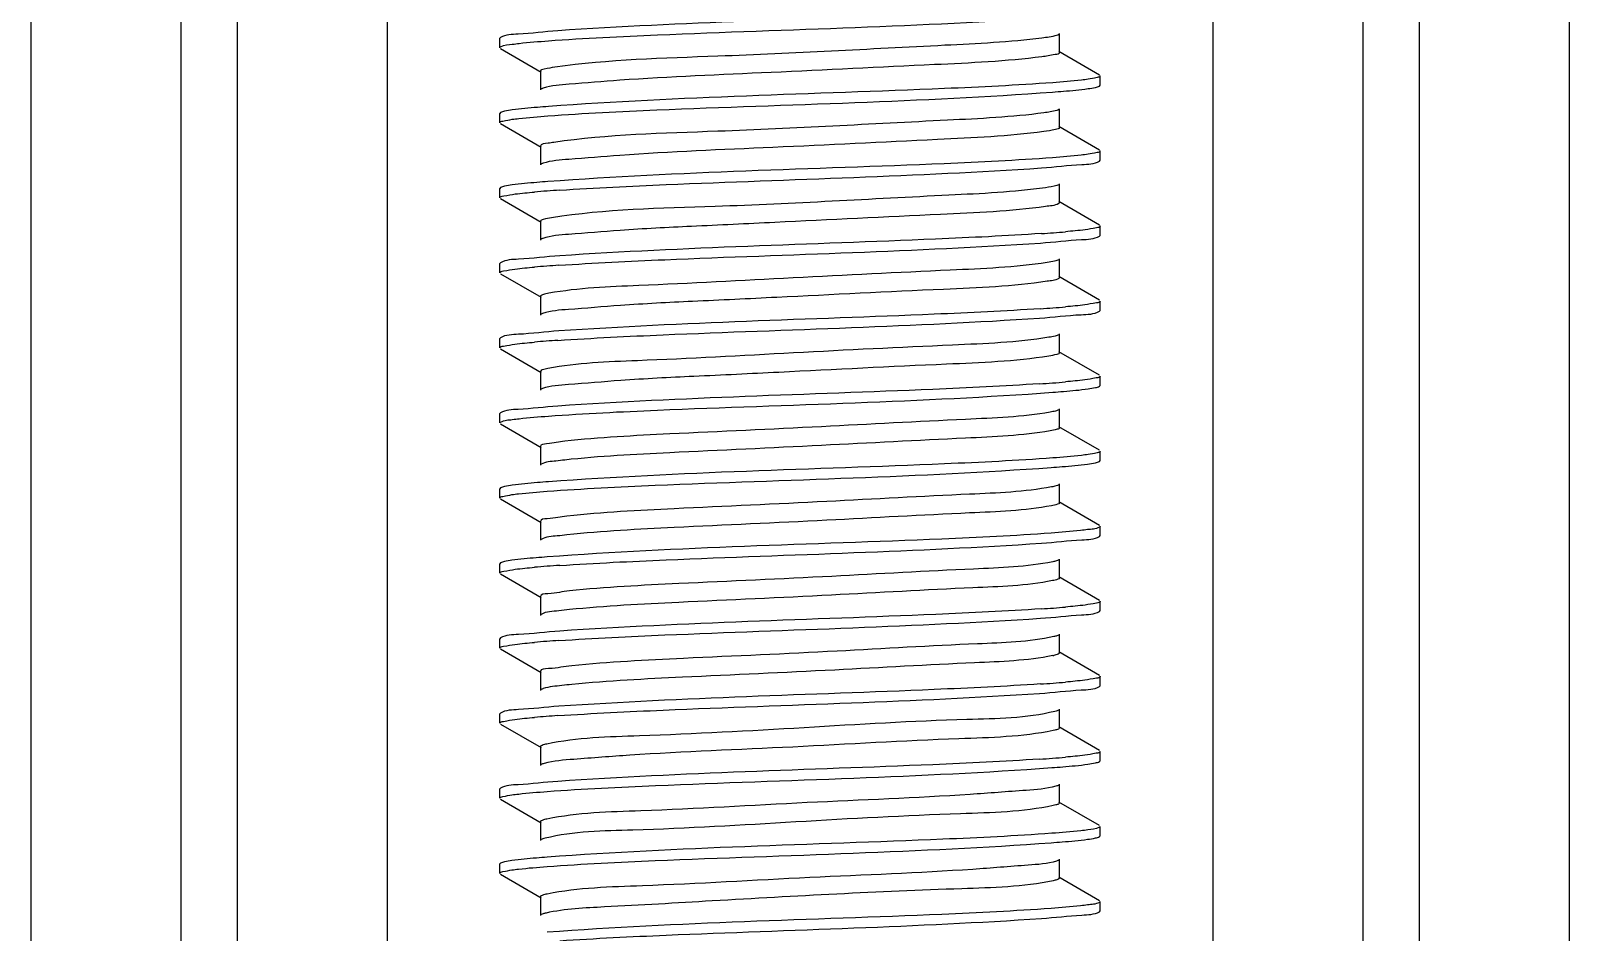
# Model space of a CAD drawing. Extents: x 27938 to 650306, y -92720 to 1524912.
# Drawn here: x 300564.7 to 301052.9, y 806131.7 to 806417.7 of the extents above; entities that cross this region are included whole.
import ezdxf

# ---------------------------------------------------------------- set-up
doc = ezdxf.new("R2010")
doc.units = 0
doc.header["$LTSCALE"] = 1000
doc.header["$MEASUREMENT"] = 0

msp = doc.modelspace()

# ---------------------------------------------------------------- linework, layer by layer
at = {"linetype": 'Continuous'}
for p, q in [((300564.69, 810344.87), (300564.69, 805603.84)), ((300612.32, 810344.87), (300612.32, 805603.84)), ((300630.18, 810344.87), (300630.18, 805603.84)), ((300677.8, 810344.87), (300677.8, 805603.84)), ((300939.75, 810344.87), (300939.75, 805603.84)), ((300987.37, 810344.87), (300987.37, 805603.84)), ((301005.23, 810344.87), (301005.23, 805603.84)), ((301052.86, 810344.87), (301052.86, 805603.84)), ((300713.75, 806415.58), (300713.52, 806415.32)), ((300713.52, 806412.34), (300713.52, 806415.32)), ((300713.52, 806412.34), (300713.52, 806415.32)), ((300891.14, 806410.86), (300891.14, 806416.81)), ((300713.75, 806412.08), (300726.67, 806404.6)), ((300903.8, 806403.68), (300890.88, 806411.16)), ((300726.41, 806404.9), (300726.41, 806398.95)), ((300903.8, 806400.18), (300904.03, 806400.44)), ((300904.03, 806400.44), (300904.03, 806403.41)), ((300904.03, 806400.44), (300904.03, 806403.41)), ((300713.75, 806391.77), (300713.52, 806391.51)), ((300713.52, 806388.53), (300713.52, 806391.51)), ((300713.52, 806388.53), (300713.52, 806391.51)), ((300891.14, 806387.04), (300891.14, 806393)), ((300713.75, 806388.27), (300726.67, 806380.79)), ((300903.8, 806379.86), (300890.88, 806387.34)), ((300726.41, 806381.09), (300726.41, 806375.14)), ((300903.8, 806376.36), (300904.03, 806376.63)), ((300904.03, 806376.63), (300904.03, 806379.6)), ((300904.03, 806376.63), (300904.03, 806379.6)), ((300713.75, 806367.96), (300713.52, 806367.7)), ((300713.52, 806364.72), (300713.52, 806367.7)), ((300713.52, 806364.72), (300713.52, 806367.7)), ((300891.14, 806363.23), (300891.14, 806369.18)), ((300713.75, 806364.46), (300726.67, 806356.98)), ((300903.8, 806356.05), (300890.88, 806363.53)), ((300726.41, 806357.28), (300726.41, 806351.32)), ((300903.8, 806352.55), (300904.03, 806352.81)), ((300904.03, 806352.81), (300904.03, 806355.79)), ((300904.03, 806352.81), (300904.03, 806355.79)), ((300713.75, 806344.14), (300713.52, 806343.88)), ((300713.52, 806340.91), (300713.52, 806343.88)), ((300713.52, 806340.91), (300713.52, 806343.88)), ((300891.14, 806339.42), (300891.14, 806345.37)), ((300713.75, 806340.65), (300726.67, 806333.16)), ((300903.8, 806332.24), (300890.88, 806339.72)), ((300726.41, 806333.46), (300726.41, 806327.51)), ((300727.12, 806328.01), (300726.67, 806327.81)), ((300903.8, 806328.74), (300904.03, 806329)), ((300904.03, 806329), (300904.03, 806331.98)), ((300904.03, 806329), (300904.03, 806331.98)), ((300713.75, 806320.33), (300713.52, 806320.07)), ((300713.52, 806317.09), (300713.52, 806320.07)), ((300713.52, 806317.09), (300713.52, 806320.07)), ((300891.14, 806315.61), (300891.14, 806321.56)), ((300713.75, 806316.83), (300726.67, 806309.35)), ((300903.8, 806308.42), (300890.88, 806315.91)), ((300726.41, 806309.65), (300726.41, 806303.7)), ((300904.03, 806305.19), (300904.03, 806308.16)), ((300904.03, 806305.19), (300904.03, 806308.16)), ((300727.08, 806304.18), (300726.67, 806304)), ((300903.8, 806304.93), (300904.03, 806305.19)), ((300713.75, 806296.52), (300713.52, 806296.26)), ((300713.52, 806293.28), (300713.52, 806296.26)), ((300713.52, 806293.28), (300713.52, 806296.26)), ((300713.75, 806293.02), (300726.67, 806285.54)), ((300891.14, 806291.79), (300891.14, 806297.75)), ((300903.8, 806284.61), (300890.88, 806292.09)), ((300726.41, 806285.84), (300726.41, 806279.89)), ((300904.03, 806281.37), (300904.03, 806284.35)), ((300904.03, 806281.37), (300904.03, 806284.35)), ((300903.8, 806281.11), (300904.03, 806281.37)), ((300891.14, 806267.98), (300891.14, 806273.93)), ((300713.75, 806272.71), (300713.52, 806272.44)), ((300713.52, 806269.47), (300713.52, 806272.44)), ((300713.52, 806269.47), (300713.52, 806272.44)), ((300713.75, 806269.21), (300726.67, 806261.72)), ((300903.8, 806260.8), (300890.88, 806268.28)), ((300726.41, 806262.03), (300726.41, 806256.07)), ((300904.03, 806257.56), (300904.03, 806260.54)), ((300904.03, 806257.56), (300904.03, 806260.54)), ((300903.8, 806257.3), (300904.03, 806257.56)), ((300891.14, 806244.17), (300891.14, 806250.12)), ((300713.75, 806248.89), (300713.52, 806248.63)), ((300713.52, 806245.65), (300713.52, 806248.63)), ((300713.52, 806245.65), (300713.52, 806248.63)), ((300713.75, 806245.39), (300726.67, 806237.91)), ((300903.8, 806236.99), (300890.88, 806244.47)), ((300726.41, 806238.21), (300726.41, 806232.26)), ((300904.03, 806233.75), (300904.03, 806236.73)), ((300904.03, 806233.75), (300904.03, 806236.73)), ((300903.8, 806233.49), (300904.03, 806233.75)), ((300713.75, 806225.08), (300713.52, 806224.82)), ((300713.52, 806221.84), (300713.52, 806224.82)), ((300713.52, 806221.84), (300713.52, 806224.82)), ((300891.14, 806220.35), (300891.14, 806226.31)), ((300713.75, 806221.58), (300726.67, 806214.1)), ((300903.8, 806213.17), (300890.88, 806220.66)), ((300726.41, 806214.4), (300726.41, 806208.45)), ((300904.03, 806209.94), (300904.03, 806212.91)), ((300904.03, 806209.94), (300904.03, 806212.91)), ((300903.8, 806209.67), (300904.03, 806209.94)), ((300713.75, 806201.27), (300713.52, 806201.01)), ((300713.52, 806198.03), (300713.52, 806201.01)), ((300713.52, 806198.03), (300713.52, 806201.01)), ((300891.14, 806196.54), (300891.14, 806202.49)), ((300713.75, 806197.77), (300726.67, 806190.29)), ((300889.67, 806195.82), (300889.07, 806195.69)), ((300903.8, 806189.36), (300890.88, 806196.84)), ((300726.41, 806190.59), (300726.41, 806184.63)), ((300903.8, 806185.86), (300904.03, 806186.12)), ((300904.03, 806186.12), (300904.03, 806189.1)), ((300904.03, 806186.12), (300904.03, 806189.1)), ((300713.75, 806177.45), (300713.52, 806177.19)), ((300713.52, 806174.22), (300713.52, 806177.19)), ((300713.52, 806174.22), (300713.52, 806177.19)), ((300891.14, 806172.73), (300891.14, 806178.68)), ((300713.75, 806173.96), (300726.67, 806166.47)), ((300889.96, 806172.09), (300889.12, 806171.89)), ((300903.8, 806165.55), (300890.88, 806173.03)), ((300726.41, 806166.78), (300726.41, 806160.82)), ((300903.8, 806162.05), (300904.03, 806162.31)), ((300904.03, 806162.31), (300904.03, 806165.29)), ((300904.03, 806162.31), (300904.03, 806165.29)), ((300713.75, 806153.64), (300713.52, 806153.38)), ((300713.52, 806150.4), (300713.52, 806153.38)), ((300713.52, 806150.4), (300713.52, 806153.38)), ((300891.14, 806148.92), (300891.14, 806154.87)), ((300713.75, 806150.14), (300726.67, 806142.66)), ((300903.8, 806141.73), (300890.88, 806149.22)), ((300726.41, 806142.96), (300726.41, 806137.01)), ((300903.8, 806138.24), (300904.03, 806138.5)), ((300904.03, 806138.5), (300904.03, 806141.47)), ((300904.03, 806138.5), (300904.03, 806141.47))]:
    msp.add_line(p, q, dxfattribs=at)
for centre, radius, start, end in [((300760.3, 805940.44), 427.62, 93.719, 94.7992), ((300857.77, 806773.47), 421, 273.7601, 274.8008), ((300759.89, 805921.85), 422.38, 93.7519, 94.8), ((300857.36, 806754.82), 426.18, 273.7273, 274.8001), ((300759.46, 805903.45), 416.95, 93.7864, 94.801), ((300856.98, 806735.88), 431.07, 273.6966, 274.7995), ((300760.31, 805821.21), 427.78, 93.7179, 94.7992), ((300857.79, 806654.24), 420.83, 273.7612, 274.8008), ((300759.9, 805802.61), 422.56, 93.7508, 94.8), ((300885.04, 806239.01), 19.92, 281.4492, 282.4619), ((300857.38, 806635.59), 426.01, 273.7284, 274.8001), ((300759.47, 805784.21), 417.13, 93.7852, 94.8009), ((300856.99, 806616.66), 430.91, 273.6976, 274.7995)]:
    msp.add_arc(centre, radius, start, end, dxfattribs=at)
for points, knots in [([(300884.76, 806424.77), (300873.48, 806424.03), (300822.53, 806421.59), (300771.52, 806420.38), (300731.91, 806417.72)], [0, 0, 0, 0, 0.221727, 1, 1, 1, 1]), ([(300728.96, 806414.53), (300740.48, 806415.37), (300793.82, 806417.97), (300847.23, 806419.01), (300888.97, 806422.09)], [0, 0, 0, 0, 0.216168, 1, 1, 1, 1]), ([(300731.91, 806417.72), (300727.71, 806417.43), (300721.81, 806416.62), (300715.39, 806416.52), (300713.75, 806415.58)], [0, 0, 0, 0, 0.690699, 1, 1, 1, 1]), ([(300885.56, 806415.41), (300875.33, 806414.11), (300840.99, 806412.47), (300789.53, 806409.57), (300748.12, 806408.57), (300731.01, 806406.18)], [0, 0, 0, 0, 0.199783, 0.665188, 1, 1, 1, 1]), ([(300890.88, 806416.51), (300890.66, 806416.38), (300888.92, 806415.81), (300887.11, 806415.6), (300885.56, 806415.41)], [0, 0, 0, 0, 0.137062, 1, 1, 1, 1]), ([(300713.52, 806412.34), (300713.52, 806412.47), (300714.94, 806413.36), (300716.23, 806413.27), (300717.48, 806413.44)], [0, 0, 0, 0, 0.088884, 1, 1, 1, 1]), ([(300717.48, 806413.44), (300718.21, 806413.54), (300722.03, 806414.01), (300725.86, 806414.31), (300728.96, 806414.53)], [0, 0, 0, 0, 0.191575, 1, 1, 1, 1]), ([(300891.14, 806410.86), (300891.14, 806410.33), (300888.35, 806410.02), (300886.96, 806409.63), (300885.56, 806409.45)], [0, 0, 0, 0, 0.271371, 1, 1, 1, 1]), ([(300731.01, 806406.18), (300729.86, 806406.01), (300728.67, 806405.71), (300726.41, 806405.34), (300726.41, 806404.9)], [0, 0, 0, 0, 0.725335, 1, 1, 1, 1]), ([(300885.56, 806409.45), (300874.24, 806408.01), (300845.52, 806406.74), (300800.89, 806404.42), (300762.14, 806402.95), (300738.15, 806400.93), (300729.94, 806400.34), (300727.3, 806399.51)], [0, 0, 0, 0, 0.215732, 0.542961, 0.846149, 0.947566, 1, 1, 1, 1]), ([(300888.97, 806401.25), (300877.54, 806400.41), (300824.2, 806397.81), (300770.79, 806396.74), (300728.96, 806393.7)], [0, 0, 0, 0, 0.214685, 1, 1, 1, 1]), ([(300900.19, 806402.34), (300899.48, 806402.23), (300895.75, 806401.78), (300892, 806401.48), (300888.97, 806401.25)], [0, 0, 0, 0, 0.191301, 1, 1, 1, 1]), ([(300904.03, 806403.41), (300904.03, 806403.05), (300902.15, 806402.73), (300901.15, 806402.47), (300900.19, 806402.34)], [0, 0, 0, 0, 0.27461, 1, 1, 1, 1]), ([(300727.3, 806399.51), (300727.18, 806399.47), (300726.97, 806399.39), (300726.76, 806399.3), (300726.68, 806399.25)], [0, 0, 0, 0, 0.562806, 1, 1, 1, 1]), ([(300728.8, 806390.71), (300740.3, 806391.55), (300793.67, 806394.15), (300847.12, 806395.2), (300888.92, 806398.27)], [0, 0, 0, 0, 0.215679, 1, 1, 1, 1]), ([(300888.92, 806398.27), (300890.07, 806398.36), (300893.83, 806398.65), (300897.59, 806398.99), (300900.17, 806399.36)], [0, 0, 0, 0, 0.307511, 1, 1, 1, 1]), ([(300900.17, 806399.36), (300900.96, 806399.47), (300902.18, 806399.68), (300903.41, 806399.96), (300903.8, 806400.18)], [0, 0, 0, 0, 0.642979, 1, 1, 1, 1]), ([(300717.48, 806392.6), (300716.67, 806392.49), (300715.42, 806392.28), (300714.15, 806392), (300713.75, 806391.77)], [0, 0, 0, 0, 0.644106, 1, 1, 1, 1]), ([(300717.44, 806389.62), (300718.16, 806389.72), (300721.94, 806390.18), (300725.73, 806390.48), (300728.8, 806390.71)], [0, 0, 0, 0, 0.191496, 1, 1, 1, 1]), ([(300728.96, 806393.7), (300727.79, 806393.61), (300723.95, 806393.31), (300720.12, 806392.97), (300717.48, 806392.6)], [0, 0, 0, 0, 0.307212, 1, 1, 1, 1]), ([(300886.14, 806391.67), (300876, 806390.31), (300841.45, 806388.72), (300789.71, 806385.71), (300747.9, 806384.81), (300730.69, 806382.32)], [0, 0, 0, 0, 0.197098, 0.665048, 1, 1, 1, 1]), ([(300890.88, 806392.7), (300890.68, 806392.58), (300889.13, 806392.05), (300887.52, 806391.85), (300886.14, 806391.67)], [0, 0, 0, 0, 0.140352, 1, 1, 1, 1]), ([(300713.52, 806388.53), (300713.52, 806388.91), (300715.44, 806389.22), (300716.45, 806389.48), (300717.44, 806389.62)], [0, 0, 0, 0, 0.274258, 1, 1, 1, 1]), ([(300886.14, 806385.72), (300874.96, 806384.22), (300846.22, 806382.99), (300801.42, 806380.62), (300762.31, 806379.16), (300738.12, 806377.09), (300729.86, 806376.53), (300727.23, 806375.67)], [0, 0, 0, 0, 0.212511, 0.540713, 0.846077, 0.947938, 1, 1, 1, 1]), ([(300891.14, 806387.04), (300891.14, 806386.57), (300888.66, 806386.22), (300887.39, 806385.88), (300886.14, 806385.72)], [0, 0, 0, 0, 0.273189, 1, 1, 1, 1]), ([(300730.69, 806382.32), (300730.07, 806382.23), (300728.86, 806381.88), (300726.41, 806381.95), (300726.41, 806381.09)], [0, 0, 0, 0, 0.421551, 1, 1, 1, 1]), ([(300888.92, 806377.44), (300877.46, 806376.59), (300824.09, 806373.99), (300770.63, 806372.94), (300728.8, 806369.87)], [0, 0, 0, 0, 0.215024, 1, 1, 1, 1]), ([(300885.38, 806374.21), (300889.65, 806374.5), (300895.62, 806375.33), (300902.14, 806375.41), (300903.8, 806376.36)], [0, 0, 0, 0, 0.690937, 1, 1, 1, 1]), ([(300900.17, 806378.52), (300899.46, 806378.42), (300895.72, 806377.96), (300891.96, 806377.66), (300888.92, 806377.44)], [0, 0, 0, 0, 0.191312, 1, 1, 1, 1]), ([(300904.03, 806379.6), (300904.03, 806379.23), (300902.14, 806378.91), (300901.14, 806378.66), (300900.17, 806378.52)], [0, 0, 0, 0, 0.274539, 1, 1, 1, 1]), ([(300727.23, 806375.67), (300727.12, 806375.64), (300726.94, 806375.57), (300726.75, 806375.48), (300726.67, 806375.44)], [0, 0, 0, 0, 0.558561, 1, 1, 1, 1]), ([(300732.56, 806367.16), (300743.81, 806367.9), (300794.74, 806370.34), (300845.74, 806371.56), (300885.38, 806374.21)], [0, 0, 0, 0, 0.220951, 1, 1, 1, 1]), ([(300717.44, 806368.79), (300716.63, 806368.67), (300715.4, 806368.46), (300714.14, 806368.18), (300713.75, 806367.96)], [0, 0, 0, 0, 0.643624, 1, 1, 1, 1]), ([(300728.8, 806369.87), (300727.64, 806369.79), (300723.84, 806369.49), (300720.05, 806369.15), (300717.44, 806368.79)], [0, 0, 0, 0, 0.307309, 1, 1, 1, 1]), ([(300886.69, 806367.93), (300876.55, 806366.49), (300841.51, 806364.97), (300789.37, 806361.75), (300747.08, 806361.12), (300729.95, 806358.39)], [0, 0, 0, 0, 0.195714, 0.66858, 1, 1, 1, 1]), ([(300890.87, 806368.88), (300890.7, 806368.78), (300889.34, 806368.29), (300887.91, 806368.11), (300886.69, 806367.93)], [0, 0, 0, 0, 0.143993, 1, 1, 1, 1]), ([(300713.52, 806364.72), (300713.52, 806365.18), (300715.96, 806365.45), (300717.17, 806365.78), (300718.39, 806365.94)], [0, 0, 0, 0, 0.27062, 1, 1, 1, 1]), ([(300886.69, 806361.98), (300875.66, 806360.41), (300846.93, 806359.22), (300809.49, 806357.31), (300775.6, 806355.71), (300753.74, 806354.65), (300738.11, 806353.26), (300729.79, 806352.73), (300727.17, 806351.84)], [0, 0, 0, 0, 0.209152, 0.538245, 0.703966, 0.845837, 0.948213, 1, 1, 1, 1]), ([(300891.14, 806363.23), (300891.14, 806363.09), (300889.56, 806362.08), (300888.1, 806362.18), (300886.69, 806361.98)], [0, 0, 0, 0, 0.089964, 1, 1, 1, 1]), ([(300729.95, 806358.39), (300729.06, 806358.25), (300728.11, 806358.02), (300726.41, 806357.63), (300726.41, 806357.28)], [0, 0, 0, 0, 0.720116, 1, 1, 1, 1]), ([(300727.17, 806351.84), (300727.08, 806351.81), (300726.91, 806351.74), (300726.74, 806351.67), (300726.67, 806351.63)], [0, 0, 0, 0, 0.554726, 1, 1, 1, 1]), ([(300885.38, 806353.38), (300874.2, 806352.63), (300823.27, 806350.18), (300772.27, 806348.95), (300732.56, 806346.32)], [0, 0, 0, 0, 0.219663, 1, 1, 1, 1]), ([(300885.07, 806350.38), (300889.41, 806350.67), (300895.48, 806351.51), (300902.11, 806351.58), (300903.8, 806352.55)], [0, 0, 0, 0, 0.691235, 1, 1, 1, 1]), ([(300904.03, 806355.79), (300904.03, 806355.34), (300901.64, 806355.07), (300900.45, 806354.74), (300899.25, 806354.58)], [0, 0, 0, 0, 0.270908, 1, 1, 1, 1]), ([(300732.25, 806343.32), (300743.44, 806344.07), (300794.38, 806346.52), (300845.38, 806347.74), (300885.07, 806350.38)], [0, 0, 0, 0, 0.219921, 1, 1, 1, 1]), ([(300713.52, 806340.91), (300713.52, 806341.36), (300715.92, 806341.63), (300717.12, 806341.96), (300718.33, 806342.12)], [0, 0, 0, 0, 0.270822, 1, 1, 1, 1]), ([(300732.56, 806346.32), (300728.2, 806346.03), (300722.1, 806345.19), (300715.44, 806345.11), (300713.75, 806344.14)], [0, 0, 0, 0, 0.691322, 1, 1, 1, 1]), ([(300887.21, 806344.2), (300877.04, 806342.66), (300850.09, 806341.51), (300806.9, 806339.38), (300764.5, 806337.05), (300738.52, 806336.14), (300729.13, 806334.44)], [0, 0, 0, 0, 0.194809, 0.509786, 0.819314, 1, 1, 1, 1]), ([(300890.87, 806345.07), (300890.48, 806344.84), (300889.23, 806344.54), (300888.01, 806344.32), (300887.21, 806344.2)], [0, 0, 0, 0, 0.362559, 1, 1, 1, 1]), ([(300887.21, 806338.24), (300876.34, 806336.6), (300847.64, 806335.48), (300810.14, 806333.52), (300775.97, 806331.91), (300753.87, 806330.85), (300738.11, 806329.43), (300729.73, 806328.92), (300727.12, 806328.01)], [0, 0, 0, 0, 0.205664, 0.535582, 0.702489, 0.845448, 0.948405, 1, 1, 1, 1]), ([(300891.14, 806339.42), (300891.14, 806339.29), (300889.79, 806338.35), (300888.46, 806338.43), (300887.21, 806338.24)], [0, 0, 0, 0, 0.092494, 1, 1, 1, 1]), ([(300729.13, 806334.44), (300728.45, 806334.32), (300727.68, 806334.14), (300726.41, 806333.74), (300726.41, 806333.46)], [0, 0, 0, 0, 0.713836, 1, 1, 1, 1]), ([(300885.07, 806329.54), (300873.84, 806328.8), (300822.9, 806326.36), (300771.9, 806325.14), (300732.25, 806322.49)], [0, 0, 0, 0, 0.220688, 1, 1, 1, 1]), ([(300884.77, 806326.55), (300889.18, 806326.84), (300895.35, 806327.69), (300902.09, 806327.76), (300903.8, 806328.74)], [0, 0, 0, 0, 0.691515, 1, 1, 1, 1]), ([(300904.03, 806331.98), (300904.03, 806331.52), (300901.61, 806331.25), (300900.4, 806330.92), (300899.19, 806330.76)], [0, 0, 0, 0, 0.270705, 1, 1, 1, 1]), ([(300732.25, 806322.49), (300727.96, 806322.2), (300721.96, 806321.37), (300715.42, 806321.29), (300713.75, 806320.33)], [0, 0, 0, 0, 0.691024, 1, 1, 1, 1]), ([(300731.92, 806319.49), (300743.06, 806320.24), (300794.01, 806322.69), (300845.02, 806323.92), (300884.77, 806326.55)], [0, 0, 0, 0, 0.218885, 1, 1, 1, 1]), ([(300713.52, 806317.09), (300713.52, 806317.54), (300715.88, 806317.82), (300717.07, 806318.14), (300718.26, 806318.29)], [0, 0, 0, 0, 0.271063, 1, 1, 1, 1]), ([(300887.7, 806320.46), (300877.63, 806318.84), (300850.53, 806317.76), (300807.03, 806315.58), (300764.29, 806313.17), (300738.12, 806312.36), (300728.8, 806310.57)], [0, 0, 0, 0, 0.192287, 0.509303, 0.821123, 1, 1, 1, 1]), ([(300890.87, 806321.26), (300890.53, 806321.06), (300889.45, 806320.77), (300888.38, 806320.57), (300887.7, 806320.46)], [0, 0, 0, 0, 0.368275, 1, 1, 1, 1]), ([(300887.7, 806314.51), (300877, 806312.78), (300848.33, 806311.75), (300810.81, 806309.73), (300776.36, 806308.12), (300754.02, 806307.06), (300738.13, 806305.61), (300729.68, 806305.12), (300727.08, 806304.18)], [0, 0, 0, 0, 0.202057, 0.532738, 0.700843, 0.844928, 0.948524, 1, 1, 1, 1]), ([(300891.14, 806315.61), (300891.13, 806315.26), (300889.5, 806314.87), (300888.57, 806314.65), (300887.7, 806314.51)], [0, 0, 0, 0, 0.280678, 1, 1, 1, 1]), ([(300728.8, 806310.57), (300728.19, 806310.45), (300727.5, 806310.29), (300726.41, 806309.9), (300726.41, 806309.65)], [0, 0, 0, 0, 0.710342, 1, 1, 1, 1]), ([(300904.03, 806308.16), (300904.03, 806307.71), (300901.58, 806307.44), (300900.36, 806307.1), (300899.13, 806306.94)], [0, 0, 0, 0, 0.270538, 1, 1, 1, 1]), ([(300728.97, 806295.47), (300740.48, 806296.31), (300793.82, 806298.91), (300847.24, 806299.95), (300888.98, 806303.03)], [0, 0, 0, 0, 0.216188, 1, 1, 1, 1]), ([(300884.77, 806305.71), (300873.49, 806304.97), (300822.54, 806302.53), (300771.53, 806301.32), (300731.92, 806298.65)], [0, 0, 0, 0, 0.221694, 1, 1, 1, 1]), ([(300888.98, 806303.03), (300890.13, 806303.11), (300893.87, 806303.41), (300897.61, 806303.74), (300900.19, 806304.11)], [0, 0, 0, 0, 0.307529, 1, 1, 1, 1]), ([(300900.19, 806304.11), (300900.98, 806304.22), (300902.18, 806304.43), (300903.42, 806304.71), (300903.8, 806304.93)], [0, 0, 0, 0, 0.642817, 1, 1, 1, 1]), ([(300731.92, 806298.65), (300727.72, 806298.37), (300721.82, 806297.55), (300715.39, 806297.46), (300713.75, 806296.52)], [0, 0, 0, 0, 0.69071, 1, 1, 1, 1]), ([(300713.52, 806293.28), (300713.52, 806293.4), (300714.94, 806294.29), (300716.23, 806294.2), (300717.48, 806294.38)], [0, 0, 0, 0, 0.088875, 1, 1, 1, 1]), ([(300717.48, 806294.38), (300718.21, 806294.48), (300722.03, 806294.94), (300725.87, 806295.24), (300728.97, 806295.47)], [0, 0, 0, 0, 0.191576, 1, 1, 1, 1]), ([(300888.16, 806296.72), (300879.32, 806295.2), (300855.02, 806294.21), (300814.82, 806291.99), (300772.39, 806290.08), (300745.2, 806288.7), (300734.13, 806287.49)], [0, 0, 0, 0, 0.174435, 0.471025, 0.783552, 1, 1, 1, 1]), ([(300890.87, 806297.44), (300890.57, 806297.27), (300889.65, 806297.01), (300888.74, 806296.82), (300888.16, 806296.72)], [0, 0, 0, 0, 0.374646, 1, 1, 1, 1]), ([(300888.16, 806290.77), (300879.32, 806289.24), (300855.02, 806288.25), (300814.82, 806286.04), (300772.39, 806284.12), (300745.2, 806282.74), (300734.13, 806281.54)], [0, 0, 0, 0, 0.174435, 0.471025, 0.783552, 1, 1, 1, 1]), ([(300891.14, 806291.79), (300891.13, 806291.49), (300889.74, 806291.09), (300888.91, 806290.9), (300888.16, 806290.77)], [0, 0, 0, 0, 0.284151, 1, 1, 1, 1]), ([(300734.13, 806287.49), (300732.2, 806287.28), (300730.36, 806286.72), (300726.41, 806286.55), (300726.41, 806285.84)], [0, 0, 0, 0, 0.732932, 1, 1, 1, 1]), ([(300900.19, 806283.27), (300899.48, 806283.17), (300895.75, 806282.71), (300892, 806282.41), (300888.98, 806282.19)], [0, 0, 0, 0, 0.191301, 1, 1, 1, 1]), ([(300904.03, 806284.35), (300904.03, 806283.98), (300902.15, 806283.66), (300901.15, 806283.41), (300900.19, 806283.27)], [0, 0, 0, 0, 0.274613, 1, 1, 1, 1]), ([(300734.13, 806281.54), (300733.19, 806281.44), (300730.72, 806281.07), (300728.05, 806280.98), (300726.67, 806280.19)], [0, 0, 0, 0, 0.372044, 1, 1, 1, 1]), ([(300728.53, 806271.62), (300739.94, 806272.47), (300793.24, 806275.07), (300846.62, 806276.14), (300888.43, 806279.17)], [0, 0, 0, 0, 0.214378, 1, 1, 1, 1]), ([(300888.98, 806282.19), (300877.54, 806281.35), (300824.21, 806278.75), (300770.79, 806277.68), (300728.97, 806274.63)], [0, 0, 0, 0, 0.214671, 1, 1, 1, 1]), ([(300888.43, 806279.17), (300889.62, 806279.26), (300893.5, 806279.56), (300897.37, 806279.9), (300900.04, 806280.27)], [0, 0, 0, 0, 0.30728, 1, 1, 1, 1]), ([(300900.04, 806280.27), (300900.86, 806280.39), (300902.12, 806280.6), (300903.4, 806280.89), (300903.8, 806281.11)], [0, 0, 0, 0, 0.644379, 1, 1, 1, 1]), ([(300717.48, 806273.54), (300716.67, 806273.43), (300715.42, 806273.21), (300714.15, 806272.93), (300713.75, 806272.71)], [0, 0, 0, 0, 0.644124, 1, 1, 1, 1]), ([(300728.97, 806274.63), (300727.79, 806274.55), (300723.96, 806274.25), (300720.12, 806273.91), (300717.48, 806273.54)], [0, 0, 0, 0, 0.30721, 1, 1, 1, 1]), ([(300890.87, 806273.63), (300890.61, 806273.48), (300889.84, 806273.24), (300889.07, 806273.08), (300888.59, 806272.99)], [0, 0, 0, 0, 0.381761, 1, 1, 1, 1]), ([(300713.52, 806269.47), (300713.52, 806269.84), (300715.4, 806270.15), (300716.39, 806270.41), (300717.35, 806270.55)], [0, 0, 0, 0, 0.27468, 1, 1, 1, 1]), ([(300717.35, 806270.55), (300718.06, 806270.65), (300721.77, 806271.1), (300725.51, 806271.4), (300728.53, 806271.62)], [0, 0, 0, 0, 0.191268, 1, 1, 1, 1]), ([(300888.59, 806272.99), (300880.04, 806271.39), (300856.12, 806270.5), (300816.28, 806268.22), (300773.66, 806266.34), (300746.16, 806264.94), (300734.84, 806263.76)], [0, 0, 0, 0, 0.169335, 0.463986, 0.778446, 1, 1, 1, 1]), ([(300734.84, 806263.76), (300732.74, 806263.54), (300730.74, 806262.91), (300726.41, 806262.79), (300726.42, 806262.03)], [0, 0, 0, 0, 0.73383, 1, 1, 1, 1]), ([(300888.59, 806267.03), (300880.04, 806265.44), (300856.12, 806264.55), (300816.28, 806262.26), (300773.66, 806260.39), (300746.16, 806258.98), (300734.84, 806257.8)], [0, 0, 0, 0, 0.169335, 0.463986, 0.778446, 1, 1, 1, 1]), ([(300891.13, 806267.98), (300891.13, 806267.71), (300889.96, 806267.32), (300889.23, 806267.15), (300888.59, 806267.03)], [0, 0, 0, 0, 0.288381, 1, 1, 1, 1]), ([(300900.04, 806259.44), (300899.3, 806259.34), (300895.44, 806258.87), (300891.57, 806258.57), (300888.43, 806258.34)], [0, 0, 0, 0, 0.191487, 1, 1, 1, 1]), ([(300904.03, 806260.54), (300904.03, 806260.41), (300902.6, 806259.52), (300901.3, 806259.61), (300900.04, 806259.44)], [0, 0, 0, 0, 0.088741, 1, 1, 1, 1]), ([(300734.84, 806257.8), (300733.81, 806257.7), (300731.11, 806257.3), (300728.17, 806257.24), (300726.67, 806256.37)], [0, 0, 0, 0, 0.374075, 1, 1, 1, 1]), ([(300888.43, 806258.34), (300876.9, 806257.5), (300823.6, 806254.91), (300770.22, 806253.87), (300728.53, 806250.79)], [0, 0, 0, 0, 0.216629, 1, 1, 1, 1]), ([(300732.57, 806248.09), (300743.82, 806248.84), (300794.76, 806251.28), (300845.75, 806252.5), (300885.39, 806255.15)], [0, 0, 0, 0, 0.220985, 1, 1, 1, 1]), ([(300885.39, 806255.15), (300889.65, 806255.44), (300895.63, 806256.26), (300902.14, 806256.35), (300903.8, 806257.3)], [0, 0, 0, 0, 0.690927, 1, 1, 1, 1]), ([(300717.35, 806249.71), (300716.56, 806249.6), (300715.36, 806249.39), (300714.13, 806249.11), (300713.75, 806248.89)], [0, 0, 0, 0, 0.642692, 1, 1, 1, 1]), ([(300728.53, 806250.79), (300727.38, 806250.7), (300723.65, 806250.41), (300719.92, 806250.07), (300717.35, 806249.71)], [0, 0, 0, 0, 0.307565, 1, 1, 1, 1]), ([(300888.98, 806249.25), (300880.73, 806247.58), (300857.2, 806246.8), (300817.73, 806244.44), (300774.94, 806242.6), (300747.14, 806241.18), (300735.59, 806240.02)], [0, 0, 0, 0, 0.164215, 0.456918, 0.773319, 1, 1, 1, 1]), ([(300890.87, 806249.82), (300890.65, 806249.69), (300890.02, 806249.48), (300889.37, 806249.33), (300888.98, 806249.25)], [0, 0, 0, 0, 0.389817, 1, 1, 1, 1]), ([(300713.52, 806245.65), (300713.52, 806246.11), (300715.96, 806246.38), (300717.17, 806246.72), (300718.4, 806246.87)], [0, 0, 0, 0, 0.270614, 1, 1, 1, 1]), ([(300891.13, 806244.17), (300891.13, 806243.93), (300890.12, 806243.54), (300889.47, 806243.39), (300888.9, 806243.28)], [0, 0, 0, 0, 0.292222, 1, 1, 1, 1]), ([(300735.59, 806240.02), (300733.3, 806239.79), (300731.14, 806239.09), (300726.41, 806239.05), (300726.42, 806238.21)], [0, 0, 0, 0, 0.734573, 1, 1, 1, 1]), ([(300888.9, 806243.28), (300880.61, 806241.63), (300857.06, 806240.83), (300817.59, 806238.49), (300774.86, 806236.64), (300747.12, 806235.22), (300735.59, 806234.07)], [0, 0, 0, 0, 0.165027, 0.457743, 0.773694, 1, 1, 1, 1]), ([(300904.03, 806236.73), (300904.03, 806236.28), (300901.64, 806236), (300900.45, 806235.67), (300899.25, 806235.52)], [0, 0, 0, 0, 0.270915, 1, 1, 1, 1]), ([(300735.59, 806234.07), (300734.46, 806233.95), (300731.51, 806233.53), (300728.3, 806233.51), (300726.67, 806232.56)], [0, 0, 0, 0, 0.375922, 1, 1, 1, 1]), ([(300732.26, 806224.26), (300743.45, 806225.01), (300794.39, 806227.45), (300845.39, 806228.68), (300885.08, 806231.32)], [0, 0, 0, 0, 0.219955, 1, 1, 1, 1]), ([(300885.39, 806234.31), (300874.22, 806233.57), (300823.28, 806231.12), (300772.28, 806229.89), (300732.57, 806227.26)], [0, 0, 0, 0, 0.219629, 1, 1, 1, 1]), ([(300885.08, 806231.32), (300889.42, 806231.6), (300895.49, 806232.45), (300902.11, 806232.52), (300903.8, 806233.49)], [0, 0, 0, 0, 0.691226, 1, 1, 1, 1]), ([(300732.57, 806227.26), (300728.21, 806226.97), (300722.11, 806226.12), (300715.44, 806226.05), (300713.75, 806225.08)], [0, 0, 0, 0, 0.691332, 1, 1, 1, 1]), ([(300889.34, 806225.51), (300881.4, 806223.76), (300858.26, 806223.12), (300819.19, 806220.66), (300776.23, 806218.86), (300748.15, 806217.42), (300736.36, 806216.28)], [0, 0, 0, 0, 0.159071, 0.449817, 0.768166, 1, 1, 1, 1]), ([(300890.87, 806226.01), (300890.69, 806225.9), (300890.18, 806225.71), (300889.65, 806225.58), (300889.34, 806225.51)], [0, 0, 0, 0, 0.398908, 1, 1, 1, 1]), ([(300713.52, 806221.84), (300713.52, 806222.29), (300715.92, 806222.57), (300717.13, 806222.9), (300718.33, 806223.05)], [0, 0, 0, 0, 0.270815, 1, 1, 1, 1]), ([(300891.13, 806220.35), (300891.13, 806220.15), (300890.35, 806219.79), (300889.8, 806219.66), (300889.34, 806219.56)], [0, 0, 0, 0, 0.299631, 1, 1, 1, 1]), ([(300736.36, 806216.28), (300733.88, 806216.04), (300731.56, 806215.27), (300726.41, 806215.3), (300726.42, 806214.4)], [0, 0, 0, 0, 0.735179, 1, 1, 1, 1]), ([(300888.99, 806219.49), (300880.86, 806217.84), (300857.61, 806217.05), (300818.51, 806214.71), (300775.85, 806212.89), (300748.03, 806211.46), (300736.36, 806210.33)], [0, 0, 0, 0, 0.162868, 0.453695, 0.769951, 1, 1, 1, 1]), ([(300736.36, 806210.33), (300735.32, 806210.23), (300732.3, 806209.89), (300729.23, 806209.6), (300727.32, 806209.01)], [0, 0, 0, 0, 0.344737, 1, 1, 1, 1]), ([(300885.08, 806210.48), (300873.85, 806209.73), (300822.91, 806207.29), (300771.91, 806206.07), (300732.26, 806203.42)], [0, 0, 0, 0, 0.220655, 1, 1, 1, 1]), ([(300904.03, 806212.91), (300904.03, 806212.46), (300901.61, 806212.19), (300900.4, 806211.85), (300899.19, 806211.7)], [0, 0, 0, 0, 0.270711, 1, 1, 1, 1]), ([(300727.32, 806209.01), (300727.2, 806208.97), (300726.98, 806208.9), (300726.76, 806208.8), (300726.67, 806208.75)], [0, 0, 0, 0, 0.564999, 1, 1, 1, 1]), ([(300731.93, 806200.43), (300743.07, 806201.18), (300794.02, 806203.63), (300845.03, 806204.86), (300884.78, 806207.48)], [0, 0, 0, 0, 0.218919, 1, 1, 1, 1]), ([(300884.78, 806207.48), (300889.19, 806207.77), (300895.35, 806208.63), (300902.09, 806208.69), (300903.8, 806209.67)], [0, 0, 0, 0, 0.691506, 1, 1, 1, 1]), ([(300732.26, 806203.42), (300727.97, 806203.14), (300721.97, 806202.31), (300715.42, 806202.22), (300713.75, 806201.27)], [0, 0, 0, 0, 0.691034, 1, 1, 1, 1]), ([(300889.67, 806201.78), (300880.59, 806199.56), (300853.73, 806199.28), (300809.93, 806196.52), (300765.53, 806194.08), (300738.07, 806193.44), (300728.43, 806191.43)], [0, 0, 0, 0, 0.173415, 0.493457, 0.817191, 1, 1, 1, 1]), ([(300890.87, 806202.19), (300890.72, 806202.11), (300890.32, 806201.95), (300889.91, 806201.84), (300889.67, 806201.78)], [0, 0, 0, 0, 0.409248, 1, 1, 1, 1]), ([(300713.52, 806198.03), (300713.52, 806198.47), (300715.88, 806198.75), (300717.07, 806199.08), (300718.26, 806199.23)], [0, 0, 0, 0, 0.271054, 1, 1, 1, 1]), ([(300889.07, 806195.69), (300879.29, 806193.67), (300851.51, 806193.07), (300806.88, 806190.26), (300766.01, 806188.82), (300739.8, 806186.77), (300730.63, 806186.11), (300727.58, 806185.27)], [0, 0, 0, 0, 0.185116, 0.511346, 0.831141, 0.941355, 1, 1, 1, 1]), ([(300891.13, 806196.54), (300891.13, 806196.37), (300890.51, 806196.03), (300890.04, 806195.92), (300889.67, 806195.82)], [0, 0, 0, 0, 0.307326, 1, 1, 1, 1]), ([(300728.43, 806191.43), (300727.92, 806191.32), (300727.31, 806191.18), (300726.42, 806190.81), (300726.42, 806190.59)], [0, 0, 0, 0, 0.705072, 1, 1, 1, 1]), ([(300884.78, 806186.65), (300873.5, 806185.9), (300822.55, 806183.47), (300771.54, 806182.26), (300731.93, 806179.59)], [0, 0, 0, 0, 0.221661, 1, 1, 1, 1]), ([(300904.03, 806189.1), (300904.03, 806188.64), (300901.58, 806188.37), (300900.36, 806188.03), (300899.14, 806187.88)], [0, 0, 0, 0, 0.270543, 1, 1, 1, 1]), ([(300900.09, 806185.03), (300900.9, 806185.14), (300902.14, 806185.36), (300903.41, 806185.64), (300903.8, 806185.86)], [0, 0, 0, 0, 0.643862, 1, 1, 1, 1]), ([(300727.58, 806185.27), (300727.4, 806185.22), (300727.09, 806185.13), (300726.79, 806185), (300726.68, 806184.94)], [0, 0, 0, 0, 0.578625, 1, 1, 1, 1]), ([(300728.6, 806176.38), (300740.04, 806177.22), (300793.39, 806179.82), (300846.82, 806180.89), (300888.64, 806183.94)], [0, 0, 0, 0, 0.214801, 1, 1, 1, 1]), ([(300888.64, 806183.94), (300889.82, 806184.02), (300893.64, 806184.32), (300897.46, 806184.66), (300900.09, 806185.03)], [0, 0, 0, 0, 0.307294, 1, 1, 1, 1]), ([(300731.93, 806179.59), (300727.72, 806179.31), (300721.82, 806178.49), (300715.39, 806178.39), (300713.75, 806177.45)], [0, 0, 0, 0, 0.69072, 1, 1, 1, 1]), ([(300717.37, 806175.3), (300718.08, 806175.4), (300721.81, 806175.86), (300725.56, 806176.15), (300728.6, 806176.38)], [0, 0, 0, 0, 0.191284, 1, 1, 1, 1]), ([(300889.96, 806178.04), (300886.91, 806177.2), (300877.74, 806176.54), (300851.52, 806174.49), (300810.65, 806173.05), (300766.03, 806170.25), (300738.26, 806169.65), (300728.48, 806167.63)], [0, 0, 0, 0, 0.058704, 0.168955, 0.488756, 0.814934, 1, 1, 1, 1]), ([(300890.87, 806178.38), (300890.76, 806178.31), (300890.45, 806178.18), (300890.14, 806178.09), (300889.96, 806178.04)], [0, 0, 0, 0, 0.421015, 1, 1, 1, 1]), ([(300713.52, 806174.22), (300713.52, 806174.59), (300715.41, 806174.9), (300716.4, 806175.16), (300717.37, 806175.3)], [0, 0, 0, 0, 0.274595, 1, 1, 1, 1]), ([(300889.12, 806171.89), (300879.48, 806169.87), (300852.01, 806169.24), (300807.61, 806166.79), (300763.81, 806164.04), (300736.95, 806163.76), (300727.88, 806161.54)], [0, 0, 0, 0, 0.182853, 0.506638, 0.826678, 1, 1, 1, 1]), ([(300891.13, 806172.73), (300891.13, 806172.58), (300890.66, 806172.27), (300890.26, 806172.17), (300889.96, 806172.09)], [0, 0, 0, 0, 0.31689, 1, 1, 1, 1]), ([(300728.48, 806167.63), (300727.96, 806167.52), (300727.34, 806167.38), (300726.42, 806167), (300726.42, 806166.78)], [0, 0, 0, 0, 0.705674, 1, 1, 1, 1]), ([(300727.88, 806161.54), (300727.63, 806161.48), (300727.22, 806161.37), (300726.83, 806161.21), (300726.68, 806161.12)], [0, 0, 0, 0, 0.590483, 1, 1, 1, 1]), ([(300888.64, 806163.1), (300877.14, 806162.26), (300823.79, 806159.66), (300770.36, 806158.62), (300728.6, 806155.54)], [0, 0, 0, 0, 0.215992, 1, 1, 1, 1]), ([(300888.44, 806160.11), (300889.63, 806160.2), (300893.5, 806160.5), (300897.38, 806160.84), (300900.04, 806161.21)], [0, 0, 0, 0, 0.307279, 1, 1, 1, 1]), ([(300900.09, 806164.19), (300899.36, 806164.09), (300895.56, 806163.63), (300891.73, 806163.33), (300888.64, 806163.1)], [0, 0, 0, 0, 0.191497, 1, 1, 1, 1]), ([(300900.04, 806161.21), (300900.86, 806161.32), (300902.12, 806161.54), (300903.4, 806161.82), (300903.8, 806162.05)], [0, 0, 0, 0, 0.644365, 1, 1, 1, 1]), ([(300904.03, 806165.29), (300904.03, 806165.16), (300902.62, 806164.28), (300901.34, 806164.37), (300900.09, 806164.19)], [0, 0, 0, 0, 0.08899, 1, 1, 1, 1]), ([(300728.53, 806152.56), (300739.94, 806153.4), (300793.25, 806156), (300846.63, 806157.08), (300888.44, 806160.11)], [0, 0, 0, 0, 0.214392, 1, 1, 1, 1]), ([(300713.52, 806150.4), (300713.52, 806150.77), (300715.4, 806151.09), (300716.39, 806151.34), (300717.35, 806151.48)], [0, 0, 0, 0, 0.274677, 1, 1, 1, 1]), ([(300717.37, 806154.46), (300716.58, 806154.35), (300715.37, 806154.14), (300714.13, 806153.86), (300713.75, 806153.64)], [0, 0, 0, 0, 0.642876, 1, 1, 1, 1]), ([(300717.35, 806151.48), (300718.06, 806151.58), (300721.78, 806152.04), (300725.51, 806152.34), (300728.53, 806152.56)], [0, 0, 0, 0, 0.191268, 1, 1, 1, 1]), ([(300728.6, 806155.54), (300727.44, 806155.46), (300723.69, 806155.16), (300719.94, 806154.83), (300717.37, 806154.46)], [0, 0, 0, 0, 0.307549, 1, 1, 1, 1]), ([(300890.18, 806154.29), (300887.27, 806153.41), (300878.29, 806152.81), (300852.31, 806150.68), (300811.38, 806149.28), (300766.49, 806146.47), (300738.47, 806145.84), (300728.55, 806143.83)], [0, 0, 0, 0, 0.056298, 0.164993, 0.484397, 0.812655, 1, 1, 1, 1]), ([(300890.88, 806154.57), (300890.78, 806154.51), (300890.55, 806154.41), (300890.32, 806154.33), (300890.18, 806154.29)], [0, 0, 0, 0, 0.432297, 1, 1, 1, 1]), ([(300889.15, 806148.08), (300879.63, 806146.08), (300843.27, 806145.16), (300795.87, 806142.58), (300751.99, 806139.92), (300734.26, 806139.15), (300728.2, 806137.8)], [0, 0, 0, 0, 0.180921, 0.672092, 0.884578, 1, 1, 1, 1]), ([(300890.22, 806148.35), (300890.06, 806148.3), (300889.7, 806148.2), (300889.34, 806148.12), (300889.15, 806148.08)], [0, 0, 0, 0, 0.454993, 1, 1, 1, 1]), ([(300891.13, 806148.92), (300891.13, 806148.79), (300890.79, 806148.52), (300890.46, 806148.42), (300890.22, 806148.35)], [0, 0, 0, 0, 0.32895, 1, 1, 1, 1]), ([(300728.55, 806143.83), (300728.01, 806143.72), (300727.38, 806143.57), (300726.42, 806143.19), (300726.42, 806142.96)], [0, 0, 0, 0, 0.706595, 1, 1, 1, 1]), ([(300728.2, 806137.8), (300727.89, 806137.73), (300727.37, 806137.6), (300726.86, 806137.42), (300726.68, 806137.31)], [0, 0, 0, 0, 0.600854, 1, 1, 1, 1]), ([(300888.44, 806139.28), (300876.91, 806138.44), (300823.61, 806135.84), (300770.22, 806134.8), (300728.53, 806131.72)], [0, 0, 0, 0, 0.216609, 1, 1, 1, 1]), ([(300885.4, 806136.09), (300889.66, 806136.37), (300895.63, 806137.2), (300902.14, 806137.29), (300903.8, 806138.24)], [0, 0, 0, 0, 0.690917, 1, 1, 1, 1]), ([(300900.04, 806140.37), (300899.3, 806140.27), (300895.45, 806139.81), (300891.57, 806139.5), (300888.44, 806139.28)], [0, 0, 0, 0, 0.191489, 1, 1, 1, 1]), ([(300904.03, 806141.47), (300904.03, 806141.35), (300902.6, 806140.46), (300901.3, 806140.55), (300900.04, 806140.37)], [0, 0, 0, 0, 0.088748, 1, 1, 1, 1]), ([(300732.58, 806129.03), (300743.83, 806129.78), (300794.77, 806132.22), (300845.77, 806133.43), (300885.4, 806136.09)], [0, 0, 0, 0, 0.221018, 1, 1, 1, 1])]:
    msp.add_open_spline(points, degree=3, knots=knots, dxfattribs=at)
for points in [[(300718.39, 806365.94), (300720.43, 806366.19), (300722.48, 806366.38), (300724.52, 806366.56)], [(300899.25, 806354.58), (300897.17, 806354.32), (300895.09, 806354.13), (300893.01, 806353.95)], [(300718.33, 806342.12), (300720.39, 806342.38), (300722.47, 806342.57), (300724.54, 806342.75)], [(300899.19, 806330.76), (300897.14, 806330.5), (300895.08, 806330.31), (300893.03, 806330.14)], [(300718.26, 806318.29), (300720.35, 806318.56), (300722.46, 806318.76), (300724.56, 806318.94)], [(300899.13, 806306.94), (300897.11, 806306.69), (300895.08, 806306.5), (300893.04, 806306.33)], [(300718.4, 806246.87), (300720.43, 806247.13), (300722.48, 806247.32), (300724.52, 806247.49)], [(300899.25, 806235.52), (300897.18, 806235.26), (300895.09, 806235.06), (300893.01, 806234.88)], [(300718.33, 806223.05), (300720.4, 806223.31), (300722.47, 806223.51), (300724.54, 806223.68)], [(300899.19, 806211.7), (300897.14, 806211.44), (300895.08, 806211.25), (300893.02, 806211.07)], [(300718.26, 806199.23), (300720.35, 806199.5), (300722.46, 806199.69), (300724.56, 806199.87)], [(300899.14, 806187.88), (300897.11, 806187.62), (300895.08, 806187.44), (300893.04, 806187.26)]]:
    msp.add_open_spline(points, degree=3, dxfattribs=at)

doc.saveas('drawing.dxf')
